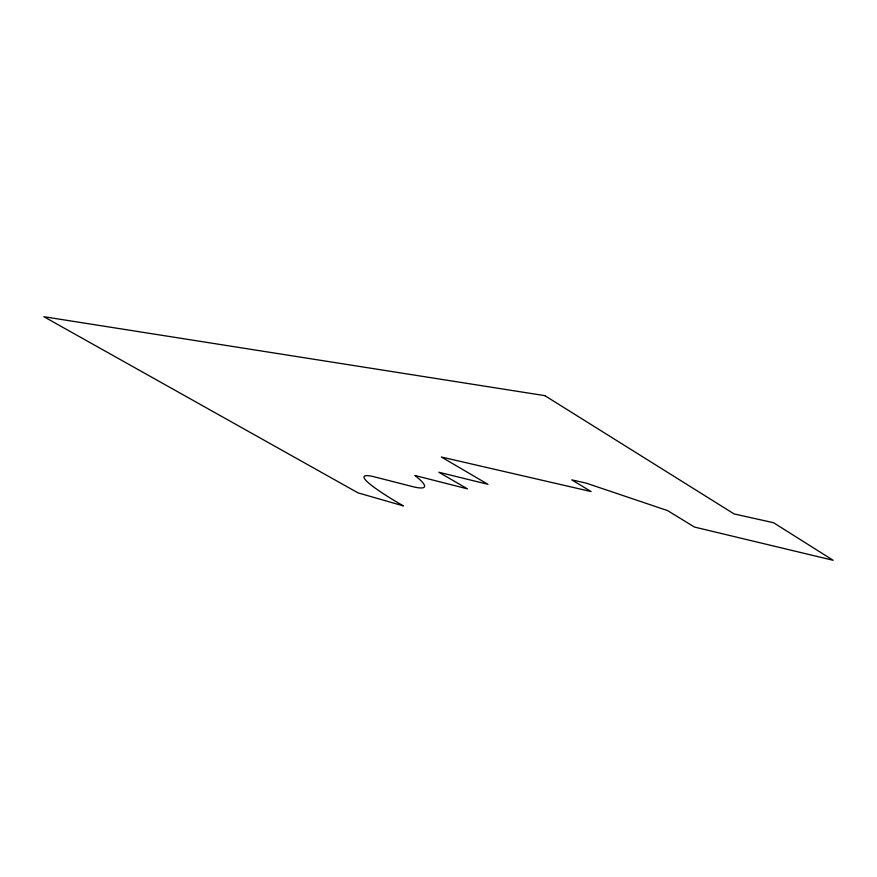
<?xml version="1.0" encoding="UTF-8"?>
<svg xmlns="http://www.w3.org/2000/svg" width="877" height="877" viewBox="0 0 877 877"><rect width="100%" height="100%" fill="white"/><g stroke="black" fill="none" stroke-linecap="round" stroke-linejoin="round"><path stroke-width="1.32" d="M544.858 395.648L43.85 316.707L358.024 492.874L403.409 505.908A101.743 10.338 26.4 0 1 374.928 476.989L410.337 486.033A107.959 11.927 26.8 0 0 414.887 475.487L467.441 488.851L438.862 472.254L487.93 484.312L441.361 457.016L591.142 491.569L571.749 479.872L586.033 483.084L667.572 510.589L694.463 527.055L833.15 560.293L773.558 522.725L734.093 513.922L544.858 395.648"/></g></svg>
